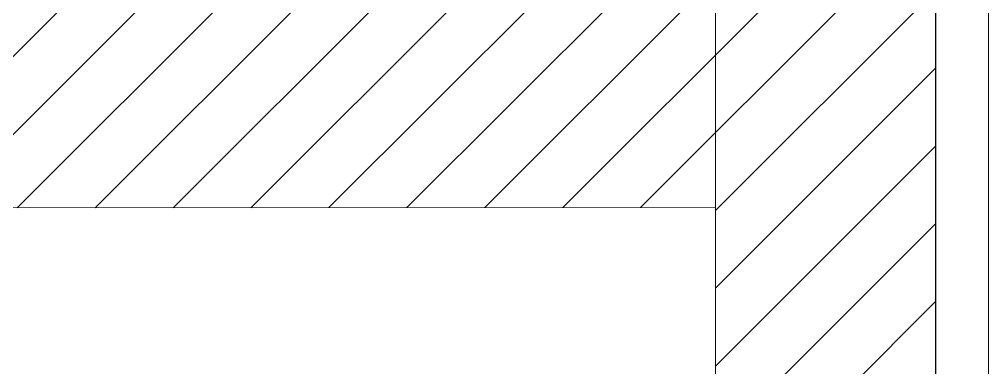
# Model space of a CAD drawing. Header units: inches. Extents: x 1904 to 4208, y 439 to 1413.
# Drawn here: x 3342.1 to 3452.1, y 938.9 to 978.5 of the extents above; entities that cross this region are included whole.
import ezdxf

# ---------------------------------------------------------------- set-up
doc = ezdxf.new("R2010")
doc.units = ezdxf.units.IN
doc.header["$MEASUREMENT"] = 0
doc.layers.get('0').update_dxf_attribs({"lineweight": 15})

# ---------------------------------------------------------------- blocks, each defined once
blk = doc.blocks.new('A$C79F030D7')
at = {"color": 0, "linetype": 'Continuous', "lineweight": 0, "extrusion": (0, 1, -2.22045e-16)}
for p, q in [((-2131.72, -2433.46), (-2131.72, -1963.46)), ((-2137.72, -2396.96), (-2137.72, -1999.96))]:
    blk.add_line(p, q, dxfattribs=at)

msp = doc.modelspace()

# ---------------------------------------------------------------- hatches: boundary and pattern name
at = {"lineweight": 15}
h = msp.add_hatch(dxfattribs=at)
h.set_pattern_fill('ANSI31', color=0, scale=50)
h.set_pattern_definition([(45, (24.8556, 0), (-4.419417, 4.419417), [])])
h.paths.add_polyline_path([(3421.12, 836.48), (3131.22, 836.48), (3131.22, 811.39), (3421.12, 811.57)])
h.paths.add_polyline_path([(3446.12, 1119.69), (3426.13, 1119.69), (3426.13, 1136.19), (3421.12, 1136.19), (3421.12, 811.57), (3446.12, 811.57)])
h.paths.add_polyline_path([(3433.25, 1101.19), (3430.36, 1106.19), (3433.25, 1111.19), (3439.02, 1111.19), (3441.91, 1106.19), (3439.02, 1101.19)], flags=16)
h.paths.add_polyline_path([(3433.13, 1106.19, -1), (3439.13, 1106.19, -1)], flags=0)
h.paths.add_polyline_path([(3433.63, 1106.19, -1), (3438.63, 1106.19, -1)], flags=0)
h.paths.add_polyline_path([(3131.22, 1136.19), (3126.13, 1136.19), (3126.13, 1119.69), (3106.22, 1119.69), (3106.22, 811.39), (3131.22, 811.39), (3131.22, 836.48)])
h.paths.add_polyline_path([(3113.25, 1101.19), (3110.36, 1106.19), (3113.25, 1111.19), (3119.02, 1111.19), (3121.91, 1106.19), (3119.02, 1101.19)], flags=16)
h.paths.add_polyline_path([(3113.13, 1106.19, -1), (3119.13, 1106.19, -1)], flags=0)
h.paths.add_polyline_path([(3113.63, 1106.19, -1), (3118.63, 1106.19, -1)], flags=0)
h.paths.add_polyline_path([(3421.12, 982), (3131.22, 982), (3131.22, 956.91), (3421.12, 957.1)])
h.paths.add_polyline_path([(3421.12, 1136.19), (3131.22, 1136.19), (3131.22, 1111.1), (3421.12, 1111.28)])
h.paths.add_polyline_path([(3126.13, 1136.19), (3106.22, 1136.19), (3106.22, 1119.69), (3126.13, 1119.69)], flags=17)
h.paths.add_polyline_path([(3112.88, 1131.19, -1), (3119.38, 1131.19, -1)], flags=16)
h.paths.add_polyline_path([(3446.12, 1136.19), (3426.13, 1136.19), (3426.13, 1119.69), (3446.12, 1119.69)], flags=17)
h.paths.add_polyline_path([(3432.88, 1131.19, -1), (3439.38, 1131.19, -1)], flags=16)

# ---------------------------------------------------------------- linework, layer by layer
at = {"color": 0, "lineweight": 15}
for p, q in [((3421.12, 1136.19), (3421.12, 811.57)), ((3446.12, 1136.19), (3446.12, 811.39)), ((3421.12, 957.1), (3131.22, 956.91))]:
    msp.add_line(p, q, dxfattribs=at)

# ---------------------------------------------------------------- block references
msp.add_blockref('A$C79F030D7', (5583.85, 3119.65), dxfattribs=at)

doc.saveas('drawing.dxf')
